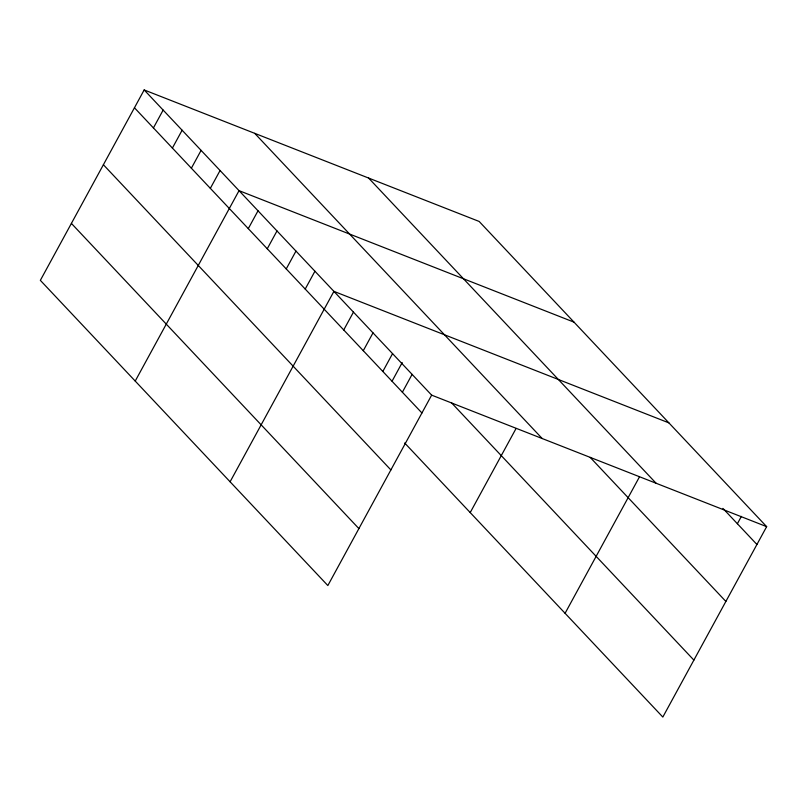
<?xml version="1.0" encoding="UTF-8"?>
<svg xmlns="http://www.w3.org/2000/svg" width="807" height="807" viewBox="0 0 807 807"><rect width="100%" height="100%" fill="white"/><g stroke="black" fill="none" stroke-linecap="round" stroke-linejoin="round"><path stroke-width="1.21" d="M144.171 89.94L40.35 280.352L327.844 585.549L431.654 395.137L144.171 89.94L479.156 221.451L766.65 526.648L662.829 717.06L404.67 442.993M153.421 127.92L163.145 110.085M172.395 148.064L182.12 130.23M191.37 168.209L201.094 150.374M210.334 188.354L220.069 170.509M135.223 381.065L239.043 190.654L574.029 322.164M248.284 228.633L258.018 210.798M267.258 248.778L276.993 230.943M286.233 268.923L295.967 251.088M305.207 289.067L314.932 271.223M230.096 481.779L333.906 291.367L668.902 422.878M343.732 329.962L353.456 312.127M363.281 350.712L373.005 332.877M382.831 371.462L392.555 353.627M392.061 381.197L402.209 362.575M402.38 392.222L412.105 374.387M470.219 512.576L516.077 428.467M565.082 613.29L639.477 476.856M737.376 523.733L741.381 516.379M431.654 395.137L766.65 526.648M722.931 508.39L756.926 544.483M368.607 178.054L656.101 483.252M590.179 457.377L725.876 601.437M254.719 133.337L542.203 438.534M451.244 402.522L693.879 660.106M134.446 107.775L421.93 412.972M103.387 164.729L390.881 469.926M71.399 223.408L358.893 528.595"/></g></svg>
